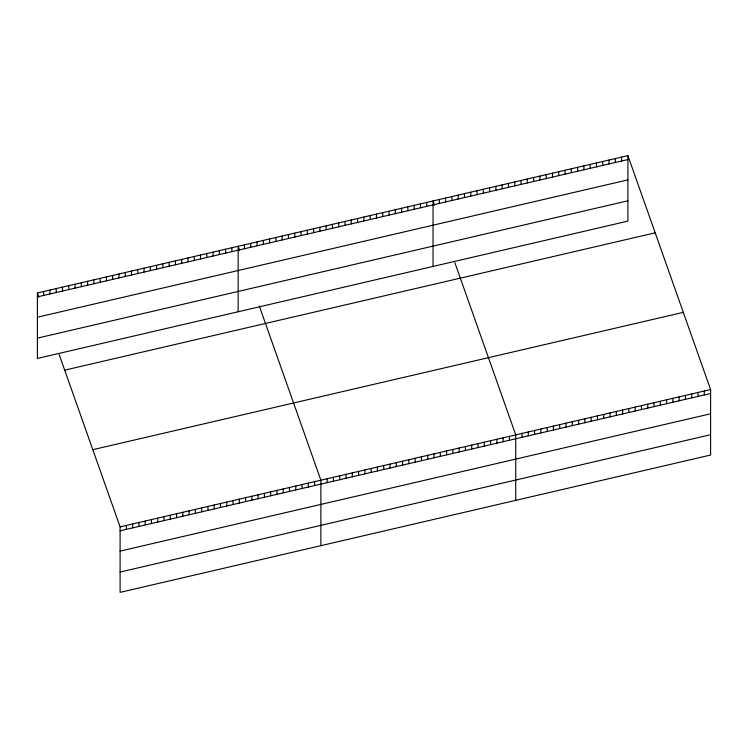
<?xml version="1.0" encoding="UTF-8"?>
<svg xmlns="http://www.w3.org/2000/svg" width="748" height="748" viewBox="0 0 748 748"><rect width="100%" height="100%" fill="white"/><g stroke="black" fill="none" stroke-linecap="round" stroke-linejoin="round"><path stroke-width="1.12" d="M37.4 296.891L37.4 358.451L627.899 221.118L627.899 155.631L37.4 292.964L37.4 296.891L627.899 159.558M59.232 354.72L120.101 526.882L120.101 592.369L710.6 455.036L710.6 389.549L627.899 155.631M37.4 317.208L627.899 179.875M37.4 338.133L627.899 200.801M64.693 370.157L655.192 232.824M92.808 449.688L683.307 312.355M120.101 526.882L710.6 389.549M120.101 530.809L710.6 393.476M120.101 551.117L710.6 413.784M120.101 572.052L710.6 434.719M434.495 205.074L433.036 200.95L433.036 266.438M454.868 262.707L515.737 434.869L515.737 500.356M239.622 250.393L238.173 246.27L238.173 311.757M259.276 305.969L320.873 480.188L320.873 545.675M37.4 292.964L38.859 297.087M704.317 391.008L704.317 394.935M698.024 392.476L698.024 396.393M691.741 393.934L691.741 397.861M685.458 395.402L685.458 399.32M679.175 396.861L679.175 400.778M672.882 398.319L672.882 402.246M666.599 399.787L666.599 403.705M660.316 401.246L660.316 405.164M654.023 402.704L654.023 406.632M647.74 404.172L647.74 408.09M641.457 405.631L641.457 409.558M635.164 407.09L635.164 411.017M628.881 408.558L628.881 412.475M622.598 410.016L622.598 413.943M621.616 157.099L621.616 161.016M616.315 411.475L616.315 415.402M615.333 158.557L615.333 162.484M610.022 412.943L610.022 416.86M609.04 160.016L609.04 163.943M603.739 414.401L603.739 418.328M602.757 161.484L602.757 165.402M597.456 415.869L597.456 419.787M596.474 162.942L596.474 166.869M591.163 417.328L591.163 421.246M590.181 164.401L590.181 168.328M584.88 418.786L584.88 422.714M583.898 165.869L583.898 169.787M578.597 420.254L578.597 424.172M577.615 167.328L577.615 171.255M572.304 421.713L572.304 425.631M571.322 168.796L571.322 172.713M566.021 423.172L566.021 427.099M565.039 170.254L565.039 174.172M559.738 424.64L559.738 428.557M558.756 171.713L558.756 175.64M553.455 426.098L553.455 430.025M552.473 173.181L552.473 177.098M547.162 427.557L547.162 431.484M546.18 174.639L546.18 178.557M540.879 429.025L540.879 432.942M539.897 176.098L539.897 180.025M534.596 430.483L534.596 434.41M533.614 177.566L533.614 181.483M528.303 431.942L528.303 435.869M527.321 179.024L527.321 182.951M522.02 433.41L522.02 437.328M521.038 180.483L521.038 184.41M514.755 181.951L514.755 185.869M509.453 436.327L509.453 440.254M508.472 183.41L508.472 187.337M503.161 437.795L503.161 441.713M502.179 184.868L502.179 188.795M496.878 439.254L496.878 443.181M495.896 186.336L495.896 190.254M490.595 440.722L490.595 444.639M489.613 187.795L489.613 191.722M484.302 442.18L484.302 446.098M483.32 189.263L483.32 193.18M478.019 443.639L478.019 447.566M477.037 190.721L477.037 194.639M471.736 445.107L471.736 449.024M470.754 192.18L470.754 196.107M465.443 446.565L465.443 450.483M464.461 193.648L464.461 197.566M459.16 448.024L459.16 451.951M458.178 195.106L458.178 199.024M452.877 449.492L452.877 453.41M451.895 196.565L451.895 200.492M446.593 450.951L446.593 454.877M445.612 198.033L445.612 201.951M440.301 452.409L440.301 456.336M439.319 199.492L439.319 203.419M434.018 453.877L434.018 457.795M427.734 455.336L427.734 459.263M426.753 202.418L426.753 206.336M421.442 456.794L421.442 460.721M420.46 203.877L420.46 207.804M415.159 458.262L415.159 462.18M414.177 205.335L414.177 209.262M408.876 459.721L408.876 463.648M407.894 206.803L407.894 210.721M402.583 461.189L402.583 465.106M401.601 208.262L401.601 212.189M396.3 462.647L396.3 466.565M395.318 209.721L395.318 213.648M390.017 464.106L390.017 468.033M389.035 211.188L389.035 215.106M383.733 465.574L383.733 469.492M382.752 212.647L382.752 216.574M377.441 467.033L377.441 470.95M376.459 214.115L376.459 218.033M371.158 468.491L371.158 472.418M370.176 215.574L370.176 219.491M364.874 469.959L364.874 473.877M363.893 217.032L363.893 220.959M358.582 471.418L358.582 475.345M357.6 218.5L357.6 222.418M352.299 472.876L352.299 476.803M351.317 219.959L351.317 223.876M346.015 474.344L346.015 478.262M345.034 221.417L345.034 225.344M339.723 475.803L339.723 479.73M338.751 222.885L338.751 226.803M333.44 477.261L333.44 481.188M332.458 224.344L332.458 228.271M327.156 478.729L327.156 482.647M326.175 225.803L326.175 229.73M319.892 227.27L319.892 231.188M314.599 481.647L314.599 485.574M313.599 228.729L313.599 232.656M308.326 483.105L308.326 487.032M307.316 230.188L307.316 234.115M302.052 484.564L302.052 488.491M301.033 231.656L301.033 235.573M295.778 486.022L295.778 489.949M294.74 233.114L294.74 237.041M289.495 487.481L289.495 491.408M288.457 234.582L288.457 238.5M283.221 488.949L283.221 492.867M282.174 236.041L282.174 239.958M276.947 490.408L276.947 494.325M275.89 237.499L275.89 241.426M270.673 491.866L270.673 495.784M269.598 238.967L269.598 242.885M264.399 493.325L264.399 497.242M263.315 240.426L263.315 244.344M258.125 494.783L258.125 498.701M257.031 241.885L257.031 245.811M251.852 496.242L251.852 500.16M250.739 243.352L250.739 247.27M245.578 497.7L245.578 501.618M244.456 244.811L244.456 248.738M239.304 499.159L239.304 503.077M233.03 500.618L233.03 504.535M231.899 247.728L231.899 251.655M226.756 502.076L226.756 506.003M225.625 249.187L225.625 253.114M220.482 503.535L220.482 507.462M219.351 250.655L219.351 254.572M214.209 504.994L214.209 508.921M213.077 252.113L213.077 256.031M207.935 506.452L207.935 510.379M206.803 253.572L206.803 257.49M201.661 507.911L201.661 511.838M200.529 255.031L200.529 258.948M195.387 509.369L195.387 513.296M194.256 256.489L194.256 260.407M189.113 510.828L189.113 514.755M187.982 257.948L187.982 261.865M182.839 512.287L182.839 516.214M181.708 259.406L181.708 263.324M176.565 513.754L176.565 517.672M175.434 260.865L175.434 264.783M170.292 515.213L170.292 519.131M169.151 262.324L169.151 266.251M164.018 516.672L164.018 520.589M162.877 263.782L162.877 267.709M157.744 518.13L157.744 522.048M156.603 265.241L156.603 269.168M151.47 519.589L151.47 523.506M150.329 266.699L150.329 270.626M145.196 521.047L145.196 524.965M144.055 268.158L144.055 272.085M138.922 522.506L138.922 526.424M137.782 269.617L137.782 273.544M132.648 523.965L132.648 527.882M131.508 271.075L131.508 275.002M126.375 525.423L126.375 529.35M125.234 272.534L125.234 276.461M118.96 274.002L118.96 277.919M112.686 275.46L112.686 279.378M106.412 276.919L106.412 280.837M100.138 278.378L100.138 282.295M93.865 279.836L93.865 283.754M87.591 281.295L87.591 285.212M81.317 282.753L81.317 286.671M75.043 284.212L75.043 288.13M68.769 285.671L68.769 289.588M62.495 287.129L62.495 291.056M56.222 288.588L56.222 292.515M49.948 290.046L49.948 293.973M43.674 291.505L43.674 295.432"/></g></svg>
